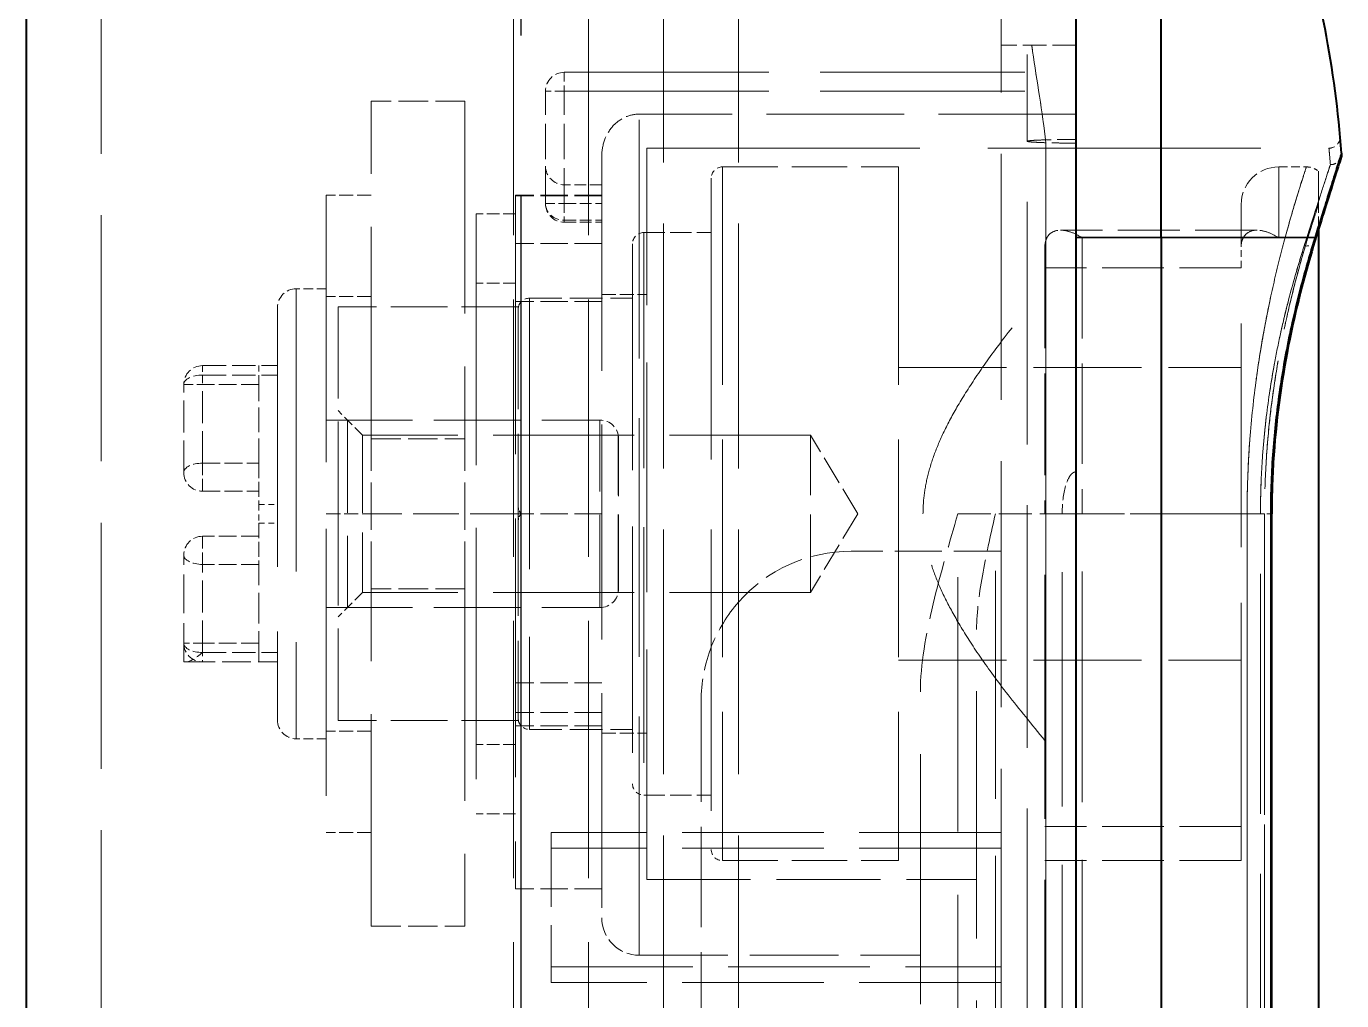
# Model space of a CAD drawing. Header units: millimetres. Extents: x 0 to 2523, y 0 to 1782.
# Drawn here: x 531.71 to 566.8, y 871.08 to 897.07 of the extents above; entities that cross this region are included whole.
import ezdxf

# ---------------------------------------------------------------- set-up
doc = ezdxf.new("R2010")
doc.units = ezdxf.units.MM
doc.header["$LTSCALE"] = 3
for name, pattern in [('CHAIN', [0.3543, 0.2362, -0.0295, 0.0591, -0.0295]), ('DASHED', [0.2067, 0.1654, -0.0413]), ('DOUBLE_DASH_CHAIN', [1.2403, 0.6614, -0.0827, 0.1654, -0.0827, 0.1654, -0.0827])]:
    doc.linetypes.add(name, pattern=pattern)
for name, color, linetype, lineweight in [('가려진 것(ISO)', 2, 'DASHED', 18), ('가려진 좁은 것(ISO)', 2, 'DASHED', 18), ('가시적인 것(ISO)', 3, 'Continuous', 40), ('가시적인 좁은 것(ISO)', 3, 'Continuous', 35), ('단면선(ISO)', 7, 'CHAIN', 25)]:
    doc.layers.add(name, color=color, linetype=linetype, lineweight=lineweight)

# ---------------------------------------------------------------- blocks, each defined once
blk = doc.blocks.new('2dTransSection1')
at = {"layer": '단면선(ISO)', "linetype": 'DOUBLE_DASH_CHAIN', "ltscale": 5.732075}
blk.add_line((181.637, 243.488), (181.637, 325.427), dxfattribs=at)

msp = doc.modelspace()

# ---------------------------------------------------------------- linework, layer by layer
at = {"layer": '가려진 것(ISO)', "ltscale": 13.223674}
for p, q in [((533.7116, 746.0669), (533.7116, 951.0669)), ((557.7116, 951.0669), (557.7116, 746.0669))]:
    msp.add_line(p, q, dxfattribs=at)
at = {"layer": '가려진 것(ISO)', "ltscale": 13.155773}
for p, q in [((548.7116, 771.0669), (548.7116, 926.0669)), ((550.7116, 771.0669), (550.7116, 926.0669))]:
    msp.add_line(p, q, dxfattribs=at)
at = {"layer": '가려진 것(ISO)', "ltscale": 13.822656}
msp.add_line((546.7116, 924.0669), (546.7116, 864.0669), dxfattribs=at)
at = {"layer": '가려진 것(ISO)', "ltscale": 15.751169}
msp.add_line((558.4116, 906.0846), (558.4116, 894.0016), dxfattribs=at)
at = {"layer": '가려진 것(ISO)', "ltscale": 1.269698}
for p, q in [((559.7116, 896.5669), (557.7116, 896.5669)), ((536.4116, 888.0169), (538.4116, 888.0169))]:
    msp.add_line(p, q, dxfattribs=at)
at = {"layer": '가려진 것(ISO)', "ltscale": 11.006289}
msp.add_line((546.0616, 895.8402), (559.7116, 895.8402), dxfattribs=at)
at = {"layer": '가려진 것(ISO)', "ltscale": 1.904597}
msp.add_line((545.5616, 892.3402), (545.5616, 895.3402), dxfattribs=at)
at = {"layer": '가려진 것(ISO)', "ltscale": 1.587147}
for p, q in [((543.4116, 895.0669), (540.9116, 895.0669)), ((540.9116, 873.0669), (543.4116, 873.0669))]:
    msp.add_line(p, q, dxfattribs=at)
at = {"layer": '가려진 것(ISO)', "ltscale": 11.399102}
for p, q in [((540.9116, 886.0669), (540.9116, 895.0669)), ((543.4116, 895.0669), (543.4116, 886.0669)), ((540.9116, 873.0669), (540.9116, 882.0669)), ((543.4116, 882.0669), (543.4116, 873.0669))]:
    msp.add_line(p, q, dxfattribs=at)
at = {"layer": '가려진 것(ISO)', "ltscale": 7.396472}
msp.add_line((559.7116, 894.7257), (548.0616, 894.7257), dxfattribs=at)
at = {"layer": '가려진 것(ISO)', "ltscale": 12.349028}
msp.add_line((548.2616, 874.3169), (548.2616, 893.8169), dxfattribs=at)
at = {"layer": '가려진 것(ISO)', "ltscale": 14.673127}
msp.add_line((548.2616, 893.8169), (566.4593, 893.8169), dxfattribs=at)
at = {"layer": '가려진 것(ISO)', "ltscale": 13.04229}
msp.add_line((558.4116, 805.0388), (558.4116, 894.0016), dxfattribs=at)
at = {"layer": '가려진 것(ISO)', "ltscale": 11.54887}
msp.add_line((547.0616, 893.6096), (547.0616, 873.2936), dxfattribs=at)
at = {"layer": '가려진 것(ISO)', "ltscale": 15.114366}
msp.add_line((549.9808, 893.0169), (549.9808, 875.1169), dxfattribs=at)
at = {"layer": '가려진 것(ISO)', "ltscale": 2.983925}
for p, q in [((550.2808, 893.3169), (554.9808, 893.3169)), ((550.2808, 874.8169), (554.9808, 874.8169))]:
    msp.add_line(p, q, dxfattribs=at)
at = {"layer": '가려진 것(ISO)', "ltscale": 11.715744}
msp.add_line((554.9808, 893.3169), (554.9808, 874.8169), dxfattribs=at)
at = {"layer": '가려진 것(ISO)', "ltscale": 0.468868}
msp.add_line((565.1193, 893.3169), (565.858, 893.3169), dxfattribs=at)
at = {"layer": '가려진 것(ISO)', "ltscale": 0.634799}
for p, q in [((547.0616, 892.8402), (546.0616, 892.8402)), ((546.0616, 891.8402), (547.0616, 891.8402))]:
    msp.add_line(p, q, dxfattribs=at)
at = {"layer": '가려진 것(ISO)', "ltscale": 14.354425}
msp.add_line((539.7116, 892.5669), (539.7116, 875.5669), dxfattribs=at)
at = {"layer": '가려진 것(ISO)', "ltscale": 0.761779}
for p, q in [((540.9116, 892.5669), (539.7116, 892.5669)), ((540.9116, 889.8651), (539.7116, 889.8651)), ((547.0616, 889.9169), (548.2616, 889.9169)), ((539.7116, 884.0669), (540.9116, 884.0669)), ((540.9116, 878.2686), (539.7116, 878.2686)), ((547.0616, 878.2169), (548.2616, 878.2169)), ((540.9116, 875.5669), (539.7116, 875.5669))]:
    msp.add_line(p, q, dxfattribs=at)
at = {"layer": '가려진 것(ISO)', "ltscale": 0.365698}
msp.add_line((544.7616, 892.5669), (544.7616, 892.5473), dxfattribs=at)
at = {"layer": '가려진 것(ISO)', "ltscale": 1.460167}
for p, q in [((547.0616, 892.5669), (544.7616, 892.5669)), ((547.0616, 892.5473), (544.7616, 892.5473)), ((547.0616, 891.2753), (544.7616, 891.2753)), ((547.0616, 889.7237), (544.7616, 889.7237)), ((547.0616, 884.0669), (544.7616, 884.0669)), ((547.0616, 879.5625), (544.7616, 879.5625)), ((547.0616, 878.7677), (544.7616, 878.7677)), ((547.0616, 878.41), (544.7616, 878.41)), ((547.0616, 874.0669), (544.7616, 874.0669))]:
    msp.add_line(p, q, dxfattribs=at)
at = {"layer": '가려진 것(ISO)', "ltscale": 13.885326}
msp.add_line((544.7616, 892.5473), (544.7616, 874.0669), dxfattribs=at)
at = {"layer": '가려진 것(ISO)', "ltscale": 2.775011}
msp.add_line((564.1193, 891.1858), (564.1193, 892.3169), dxfattribs=at)
at = {"layer": '가려진 것(ISO)', "ltscale": 0.419462}
msp.add_line((566.178, 892.2998), (566.178, 891.639), dxfattribs=at)
at = {"layer": '가려진 것(ISO)', "ltscale": 13.510047}
msp.add_line((543.7116, 892.0669), (543.7116, 876.0669), dxfattribs=at)
at = {"layer": '가려진 것(ISO)', "ltscale": 0.666544}
for p, q in [((544.7616, 892.0669), (543.7116, 892.0669)), ((544.7616, 890.2169), (543.7116, 890.2169)), ((544.7616, 877.9169), (543.7116, 877.9169)), ((544.7616, 876.0669), (543.7116, 876.0669))]:
    msp.add_line(p, q, dxfattribs=at)
at = {"layer": '가려진 것(ISO)', "ltscale": 3.325855}
for p, q in [((564.5409, 891.6291), (559.3023, 891.6291)), ((564.1193, 875.7264), (558.8808, 875.7264)), ((564.1193, 874.8169), (558.8808, 874.8169))]:
    msp.add_line(p, q, dxfattribs=at)
at = {"layer": '가려진 것(ISO)', "ltscale": 12.159042}
msp.add_line((547.8808, 891.2669), (547.8808, 876.8669), dxfattribs=at)
at = {"layer": '가려진 것(ISO)', "ltscale": 1.142718}
for p, q in [((548.1808, 891.5669), (549.9808, 891.5669)), ((548.1808, 876.5669), (549.9808, 876.5669))]:
    msp.add_line(p, q, dxfattribs=at)
at = {"layer": '가려진 것(ISO)', "ltscale": 5.452487}
msp.add_line((558.8808, 891.1858), (558.8808, 884.0669), dxfattribs=at)
at = {"layer": '가려진 것(ISO)', "ltscale": 0.374779}
msp.add_line((564.1193, 890.6291), (564.1193, 891.1858), dxfattribs=at)
at = {"layer": '가려진 것(ISO)', "ltscale": 12.0163}
msp.add_line((564.1193, 875.7264), (564.1193, 890.6291), dxfattribs=at)
at = {"layer": '가려진 것(ISO)', "ltscale": 0.507819}
for p, q in [((539.7116, 890.0669), (538.9116, 890.0669)), ((539.7116, 878.0669), (538.9116, 878.0669))]:
    msp.add_line(p, q, dxfattribs=at)
at = {"layer": '가려진 것(ISO)', "ltscale": 13.932237}
msp.add_line((538.4116, 889.5669), (538.4116, 878.5669), dxfattribs=at)
at = {"layer": '가려진 것(ISO)', "ltscale": 3.052}
for p, q in [((544.838, 889.5823), (540.0308, 889.5823)), ((544.838, 878.5514), (540.0308, 878.5514))]:
    msp.add_line(p, q, dxfattribs=at)
at = {"layer": '가려진 것(ISO)', "ltscale": 4.952111}
for p, q in [((540.0308, 884.0669), (540.0308, 889.5823)), ((540.0308, 878.5514), (540.0308, 884.0669))]:
    msp.add_line(p, q, dxfattribs=at)
at = {"layer": '가려진 것(ISO)', "ltscale": 5.351567}
msp.add_line((544.8308, 889.5165), (544.8308, 884.1327), dxfattribs=at)
at = {"layer": '가려진 것(ISO)'}
for p, q in [((544.8308, 889.5165), (544.8308, 889.5165)), ((544.8308, 884.001), (544.8308, 884.001)), ((544.8308, 878.6173), (544.8308, 878.6173))]:
    msp.add_line(p, q, dxfattribs=at)
at = {"layer": '가려진 것(ISO)', "ltscale": 1.745872}
for p, q in [((545.1308, 889.8169), (547.8808, 889.8169)), ((545.1308, 878.3169), (547.8808, 878.3169))]:
    msp.add_line(p, q, dxfattribs=at)
at = {"layer": '가려진 것(ISO)', "ltscale": 0.498548}
msp.add_line((537.9116, 887.5169), (537.9116, 888.0169), dxfattribs=at)
at = {"layer": '가려진 것(ISO)', "ltscale": 5.801961}
for p, q in [((554.9808, 887.9669), (564.1193, 887.9669)), ((554.9808, 880.1669), (564.1193, 880.1669))]:
    msp.add_line(p, q, dxfattribs=at)
at = {"layer": '가려진 것(ISO)', "ltscale": 1.722727}
msp.add_line((535.9116, 885.1669), (535.9116, 887.5169), dxfattribs=at)
at = {"layer": '가려진 것(ISO)', "ltscale": 1.333188}
msp.add_line((537.9116, 885.4169), (537.9116, 887.5169), dxfattribs=at)
at = {"layer": '가려진 것(ISO)', "ltscale": 0.583524}
for p, q in [((540.6808, 886.1669), (540.0308, 886.8169)), ((540.6808, 881.9669), (540.0308, 881.3169))]:
    msp.add_line(p, q, dxfattribs=at)
at = {"layer": '가려진 것(ISO)', "ltscale": 4.634662}
for p, q in [((539.7116, 886.5669), (547.0116, 886.5669)), ((539.7116, 881.5669), (547.0116, 881.5669))]:
    msp.add_line(p, q, dxfattribs=at)
at = {"layer": '가려진 것(ISO)', "ltscale": 4.188547}
for p, q in [((540.6808, 886.1669), (540.6808, 881.9669)), ((552.6308, 881.9669), (552.6308, 886.1669))]:
    msp.add_line(p, q, dxfattribs=at)
at = {"layer": '가려진 것(ISO)', "ltscale": 7.586941}
for p, q in [((552.6308, 886.1669), (540.6808, 886.1669)), ((552.6308, 881.9669), (540.6808, 881.9669))]:
    msp.add_line(p, q, dxfattribs=at)
at = {"layer": '가려진 것(ISO)', "ltscale": 2.539495}
for p, q in [((540.9116, 882.0669), (540.9116, 886.0669)), ((543.4116, 882.0669), (543.4116, 886.0669)), ((557.7116, 883.0669), (553.7116, 883.0669))]:
    msp.add_line(p, q, dxfattribs=at)
at = {"layer": '가려진 것(ISO)', "ltscale": 3.989087}
for p, q in [((547.5116, 882.0669), (547.5116, 886.0669)), ((545.7116, 875.5669), (545.7116, 871.5669))]:
    msp.add_line(p, q, dxfattribs=at)
at = {"layer": '가려진 것(ISO)', "ltscale": 1.555358}
for q in [(552.6308, 886.1669), (552.6308, 881.9669)]:
    msp.add_line((553.8926, 884.0669), q, dxfattribs=at)
at = {"layer": '가려진 것(ISO)', "ltscale": 0.80633}
for p, q in [((537.9116, 885.4169), (537.9116, 884.3169)), ((537.9116, 883.8169), (537.9116, 882.7169))]:
    msp.add_line(p, q, dxfattribs=at)
at = {"layer": '가려진 것(ISO)', "ltscale": 0.952248}
for p, q in [((536.4116, 884.6669), (537.9116, 884.6669)), ((537.9116, 883.4669), (536.4116, 883.4669))]:
    msp.add_line(p, q, dxfattribs=at)
at = {"layer": '가려진 것(ISO)', "ltscale": 0.332332}
msp.add_line((537.9116, 884.3169), (537.9116, 883.8169), dxfattribs=at)
at = {"layer": '가려진 것(ISO)', "ltscale": 2.444261}
msp.add_line((544.7616, 884.0669), (540.9116, 884.0669), dxfattribs=at)
at = {"layer": '가려진 것(ISO)', "ltscale": 5.351559}
msp.add_line((544.8308, 884.001), (544.8308, 878.6173), dxfattribs=at)
at = {"layer": '가려진 것(ISO)', "ltscale": 13.116171}
msp.add_line((558.8808, 819.0002), (558.8808, 884.0669), dxfattribs=at)
at = {"layer": '가려진 것(ISO)', "ltscale": 12.584246}
msp.add_line((559.3432, 806.032), (559.3432, 884.0669), dxfattribs=at)
at = {"layer": '가려진 것(ISO)', "ltscale": 2.089287}
msp.add_line((535.9116, 880.1169), (535.9116, 882.9669), dxfattribs=at)
at = {"layer": '가려진 것(ISO)', "ltscale": 1.650637}
msp.add_line((537.9116, 880.1169), (537.9116, 882.7169), dxfattribs=at)
at = {"layer": '가려진 것(ISO)', "ltscale": 13.302197}
msp.add_line((557.0616, 823.2438), (557.0616, 880.9847), dxfattribs=at)
at = {"layer": '가려진 것(ISO)', "ltscale": 0.189734}
msp.add_line((535.9116, 880.1169), (535.9786, 880.1169), dxfattribs=at)
at = {"layer": '가려진 것(ISO)', "ltscale": 1.544617}
msp.add_line((535.9786, 880.1169), (538.4116, 880.1169), dxfattribs=at)
at = {"layer": '가려진 것(ISO)', "ltscale": 13.426841}
msp.add_line((555.5616, 821.0366), (555.5616, 879.3185), dxfattribs=at)
at = {"layer": '가려진 것(ISO)', "ltscale": 5.39654}
msp.add_line((549.7116, 879.0669), (549.7116, 870.5669), dxfattribs=at)
at = {"layer": '가려진 것(ISO)', "ltscale": 7.618686}
for p, q in [((557.7116, 875.5669), (545.7116, 875.5669)), ((557.7116, 875.1489), (545.7116, 875.1489)), ((545.7116, 871.9849), (557.7116, 871.9849)), ((557.7116, 871.5669), (545.7116, 871.5669))]:
    msp.add_line(p, q, dxfattribs=at)
at = {"layer": '가려진 것(ISO)', "ltscale": 2.626157}
msp.add_line((564.1193, 875.7264), (564.1193, 874.8169), dxfattribs=at)
at = {"layer": '가려진 것(ISO)', "ltscale": 5.58701}
msp.add_line((548.2616, 874.3169), (557.0616, 874.3169), dxfattribs=at)
at = {"layer": '가려진 것(ISO)', "ltscale": 4.761642}
msp.add_line((548.0616, 872.2936), (555.5616, 872.2936), dxfattribs=at)
at = {"layer": '가려진 것(ISO)', "ltscale": 0.498548}
for centre, start, end in [((546.0616, 895.3402), 90, 180), ((546.0616, 893.3402), 180, 270), ((546.0616, 892.3402), 180, 270), ((538.9116, 889.5669), 90, 180), ((536.4116, 887.5169), 90, 180), ((547.0116, 886.0669), 0, 90), ((536.4116, 885.1669), 180, 270), ((536.4116, 882.9669), 90, 180), ((547.0116, 882.0669), 270, 0), ((536.4116, 880.6169), 180, 270), ((538.9116, 878.5669), 180, 270)]:
    msp.add_arc(centre, 0.5, start, end, dxfattribs=at)
at = {"layer": '가려진 것(ISO)', "ltscale": 0.316439}
msp.add_arc((566.4593, 894.1169), 0.3, 270, 5.21913, dxfattribs=at)
at = {"layer": '가려진 것(ISO)', "ltscale": 0.299089}
for centre, start, end in [((550.2808, 893.0169), 90, 180), ((548.1808, 891.2669), 90, 180), ((548.1808, 876.8669), 180, 270), ((550.2808, 875.1169), 180, 270)]:
    msp.add_arc(centre, 0.3, start, end, dxfattribs=at)
at = {"layer": '가려진 것(ISO)', "ltscale": 0.997197}
for centre, start, end in [((565.1193, 892.3169), 90, 180), ((548.0616, 873.2936), 180, 270)]:
    msp.add_arc(centre, 1, start, end, dxfattribs=at)
at = {"layer": '가려진 것(ISO)', "ltscale": 0.257209}
for centre, start, end in [((545.1308, 889.5169), 90, 167.40197), ((545.1308, 878.6169), 192.59813, 270)]:
    msp.add_arc(centre, 0.3, start, end, dxfattribs=at)
at = {"layer": '가려진 것(ISO)', "ltscale": 2.153635}
msp.add_arc((553.7116, 879.0669), 4, 90, 138.59038, dxfattribs=at)
at = {"layer": '가려진 것(ISO)', "ltscale": 0.433106}
msp.add_ellipse((536.4116, 880.6167), major_axis=(0.4829, 0.4828), ratio=0.2679384, start_param=3.4034155, end_param=4.4507531, dxfattribs=at)
at = {"layer": '가려진 것(ISO)', "ltscale": 1.056072}
msp.add_open_spline([(547.0616, 893.6096), (547.0616, 893.7535), (547.0924, 893.9234), (547.1932, 894.1828), (547.2779, 894.3201), (547.4559, 894.5095), (547.5782, 894.5975), (547.8024, 894.6958), (547.9424, 894.7257), (548.0616, 894.7257)], degree=3, knots=[0.47463503, 0.47463503, 0.47463503, 0.47463503, 0.5177997, 0.5177997, 0.55812163, 0.55812163, 0.59579035, 0.59579035, 0.63156744, 0.63156744, 0.63156744, 0.63156744], dxfattribs=at)
at = {"layer": '가려진 것(ISO)', "ltscale": 1.29681}
msp.add_open_spline([(558.4116, 894.0016), (558.4116, 894.0058), (558.4263, 894.01), (558.4555, 894.014), (558.4846, 894.018), (558.5282, 894.0219), (558.5848, 894.0255), (558.6414, 894.0291), (558.7111, 894.0324), (558.7915, 894.0353), (558.872, 894.0382), (558.9631, 894.0407), (559.0616, 894.0427), (559.1602, 894.0448), (559.2662, 894.0463), (559.3758, 894.0474), (559.4855, 894.0484), (559.5987, 894.049), (559.7116, 894.049)], degree=3, knots=[0, 0, 0, 0, 0.1666667, 0.1666667, 0.1666667, 0.3333333, 0.3333333, 0.3333333, 0.5, 0.5, 0.5, 0.6666667, 0.6666667, 0.6666667, 0.8333333, 0.8333333, 0.8333333, 1, 1, 1, 1], dxfattribs=at)
at = {"layer": '가려진 것(ISO)', "ltscale": 1.296848}
msp.add_open_spline([(559.7116, 893.9518), (559.5988, 893.9518), (559.4857, 893.9524), (559.3763, 893.9535), (559.2669, 893.9547), (559.1611, 893.9564), (559.0626, 893.9586), (558.9642, 893.9608), (558.8731, 893.9635), (558.7926, 893.9666), (558.7122, 893.9698), (558.6423, 893.9733), (558.5855, 893.977), (558.5286, 893.9808), (558.4849, 893.9848), (558.4556, 893.989), (558.4264, 893.9931), (558.4116, 893.9974), (558.4116, 894.0016)], degree=3, knots=[0, 0, 0, 0, 0.1666667, 0.1666667, 0.1666667, 0.3333333, 0.3333333, 0.3333333, 0.5, 0.5, 0.5, 0.6666667, 0.6666667, 0.6666667, 0.8333333, 0.8333333, 0.8333333, 1, 1, 1, 1], dxfattribs=at)
at = {"layer": '가려진 것(ISO)', "ltscale": 0.000655198}
msp.add_open_spline([(566.4593, 893.8169), (566.4593, 893.8169), (566.4593, 893.8169), (566.4593, 893.8169)], degree=3, dxfattribs=at)
at = {"layer": '가려진 것(ISO)', "ltscale": 0.243786}
msp.add_open_spline([(566.4971, 893.3778), (566.5532, 893.377), (566.6088, 893.3919), (566.6556, 893.4192), (566.7024, 893.4465), (566.7402, 893.4853), (566.7653, 893.5325), (566.7731, 893.5473), (566.7795, 893.5629), (566.7845, 893.5791)], degree=3, knots=[0, 0, 0, 0, 0.33333333, 0.33333333, 0.33333333, 0.66666667, 0.66666667, 0.66666667, 0.77098348, 0.77098348, 0.77098348, 0.77098348], dxfattribs=at)
at = {"layer": '가려진 것(ISO)', "ltscale": 0.243784}
msp.add_open_spline([(566.7845, 893.5791), (566.7795, 893.5629), (566.7731, 893.5473), (566.7653, 893.5325), (566.7402, 893.4853), (566.7024, 893.4464), (566.6556, 893.4191), (566.6088, 893.3919), (566.5532, 893.377), (566.4971, 893.3777)], degree=3, knots=[0.22903567, 0.22903567, 0.22903567, 0.22903567, 0.33333333, 0.33333333, 0.33333333, 0.66666667, 0.66666667, 0.66666667, 1, 1, 1, 1], dxfattribs=at)
at = {"layer": '가려진 것(ISO)', "ltscale": 1.32907e-05}
msp.add_open_spline([(566.7962, 893.6868), (566.7962, 893.6868), (566.7962, 893.6867), (566.7962, 893.6867)], degree=3, dxfattribs=at)
at = {"layer": '가려진 것(ISO)', "ltscale": 0.000367019}
msp.add_open_spline([(565.858, 893.3168), (565.858, 893.3168), (565.858, 893.3168), (565.858, 893.3168)], degree=3, dxfattribs=at)
at = {"layer": '가려진 것(ISO)', "ltscale": 0.22038}
msp.add_open_spline([(565.858, 893.3168), (565.9118, 893.3168), (565.9663, 893.3079), (566.0677, 893.2738), (566.1158, 893.2485), (566.165, 893.2116), (566.1716, 893.2064), (566.178, 893.201)], degree=3, knots=[0, 0, 0, 0, 0.016147047, 0.016147047, 0.032071285, 0.032071285, 0.034588996, 0.034588996, 0.034588996, 0.034588996], dxfattribs=at)
at = {"layer": '가려진 것(ISO)', "ltscale": 2.060961}
msp.add_open_spline([(566.178, 893.201), (566.178, 893.2008), (566.178, 893.2005), (566.178, 893.1964), (566.178, 893.1848), (566.178, 893.167), (566.178, 893.1433), (566.178, 893.1142), (566.178, 893.0803), (566.178, 893.0424), (566.178, 893.0015), (566.178, 892.9586), (566.178, 892.9147), (566.178, 892.8704), (566.178, 892.8262), (566.178, 892.7824), (566.178, 892.7394), (566.178, 892.6976), (566.178, 892.6561), (566.178, 892.6152), (566.178, 892.5755), (566.178, 892.5371), (566.178, 892.4997), (566.178, 892.463), (566.178, 892.4261), (566.178, 892.3883), (566.178, 892.3463), (566.178, 892.3157), (566.178, 892.2998)], degree=3, knots=[0.51272823, 0.51272823, 0.51272823, 0.51272823, 0.51923077, 0.53846154, 0.55769231, 0.57692308, 0.59615385, 0.61538462, 0.63461538, 0.65384615, 0.67307692, 0.69230769, 0.71153846, 0.73076923, 0.75, 0.76923077, 0.78846154, 0.80769231, 0.82692308, 0.84615385, 0.86538462, 0.88461538, 0.90384615, 0.92307692, 0.94230769, 0.96153846, 0.98076923, 1, 1, 1, 1], dxfattribs=at)
at = {"layer": '가려진 것(ISO)', "ltscale": 1.243258}
for points in [[(558.8808, 891.1858), (558.8808, 891.1928), (558.8809, 891.1997), (558.8835, 891.284), (558.8992, 891.3518), (558.9569, 891.4762), (559.0022, 891.5268), (559.1278, 891.6094), (559.2143, 891.6297), (559.3926, 891.6284), (559.4843, 891.6097), (559.6755, 891.5419), (559.7761, 891.4912), (559.8778, 891.4264), (559.8793, 891.4254), (559.8808, 891.4245)], [(564.1193, 891.1858), (564.1193, 891.1928), (564.1194, 891.1997), (564.122, 891.284), (564.1377, 891.3518), (564.1955, 891.4762), (564.2408, 891.5268), (564.3663, 891.6094), (564.4529, 891.6297), (564.6311, 891.6284), (564.7228, 891.6097), (564.9141, 891.5419), (565.0147, 891.4912), (565.1164, 891.4264), (565.1178, 891.4254), (565.1193, 891.4245)]]:
    msp.add_open_spline(points, degree=3, knots=[-0.19610765, -0.19610765, -0.19610765, -0.19610765, -0.19355647, -0.19355647, -0.16478853, -0.16478853, -0.13089559, -0.13089559, -0.08571649, -0.08571649, -0.04378836, -0.04378836, 0, 0, 0.00064711, 0.00064711, 0.00064711, 0.00064711], dxfattribs=at)
at = {"layer": '가려진 것(ISO)', "ltscale": 11.280627}
msp.add_rational_spline([(558.8808, 878.0202), (553.8377, 884.0669), (558.8808, 890.1136)], [1.55453860991, 2.81760123047, 1.55453860991], degree=2, dxfattribs=at)
at = {"layer": '가려진 것(ISO)', "ltscale": 0.059244}
msp.add_open_spline([(544.838, 889.5823), (544.833, 889.5599), (544.8308, 889.5372), (544.8308, 889.5165), (544.8308, 889.5165), (544.8308, 889.5165)], degree=3, knots=[-0.1732924933, -0.1732924933, -0.1732924933, -0.1732924933, -0.1644983658, -0.1644983658, -0.1644983428, -0.1644983428, -0.1644983428, -0.1644983428], dxfattribs=at)
at = {"layer": '가려진 것(ISO)', "ltscale": 0.791166}
msp.add_open_spline([(559.7116, 885.1859), (559.6993, 885.1859), (559.6869, 885.184), (559.6627, 885.1768), (559.6509, 885.1715), (559.6174, 885.1517), (559.5975, 885.1334), (559.5574, 885.0881), (559.5342, 885.052), (559.4772, 884.946), (559.4446, 884.8499), (559.367, 884.5537), (559.3432, 884.2887), (559.3432, 884.0669)], degree=3, knots=[0, 0, 0, 0, 0.00370525, 0.00370525, 0.00741051, 0.00741051, 0.01482102, 0.01482102, 0.0255823, 0.0255823, 0.05102133, 0.05102133, 0.11757486, 0.11757486, 0.11757486, 0.11757486], dxfattribs=at)
at = {"layer": '가려진 것(ISO)', "ltscale": 0.059244}
for points in [[(544.8308, 884.1327), (544.8308, 884.112), (544.833, 884.0892), (544.838, 884.0669)], [(544.8308, 884.001), (544.8308, 884.0218), (544.833, 884.0445), (544.838, 884.0669)]]:
    msp.add_open_spline(points, degree=3, dxfattribs=at)
at = {"layer": '가려진 것(ISO)', "ltscale": 0.059252}
for points, knots in [([(544.838, 884.0669), (544.833, 884.0892), (544.8308, 884.112), (544.8308, 884.1327), (544.8308, 884.1327), (544.8308, 884.1327)], [-0.1732924933, -0.1732924933, -0.1732924933, -0.1732924933, -0.1644983658, -0.1644983658, -0.1644970961, -0.1644970961, -0.1644970961, -0.1644970961]), ([(544.838, 884.0669), (544.833, 884.0445), (544.8308, 884.0218), (544.8308, 884.001), (544.8308, 884.001), (544.8308, 884.001)], [-0.1732924933, -0.1732924933, -0.1732924933, -0.1732924933, -0.1644983658, -0.1644983658, -0.1644970959, -0.1644970959, -0.1644970959, -0.1644970959])]:
    msp.add_open_spline(points, degree=3, knots=knots, dxfattribs=at)
at = {"layer": '가려진 것(ISO)', "ltscale": 3.177325}
msp.add_open_spline([(555.5616, 879.3185), (555.5616, 880.0428), (555.7081, 880.8458), (556.0963, 882.478), (556.3402, 883.3069), (556.5616, 884.0669)], degree=3, knots=[-0.47492577, -0.47492577, -0.47492577, -0.47492577, -0.23746289, -0.23746289, 0, 0, 0, 0], dxfattribs=at)
at = {"layer": '가려진 것(ISO)', "ltscale": 2.020038}
msp.add_open_spline([(557.5616, 884.0669), (557.451, 883.5784), (557.3288, 883.0438), (557.1344, 881.9845), (557.0616, 881.4598), (557.0616, 880.9847)], degree=3, knots=[0, 0, 0, 0, 0.15025987, 0.15025987, 0.30051975, 0.30051975, 0.30051975, 0.30051975], dxfattribs=at)
at = {"layer": '가려진 것(ISO)', "ltscale": 1.844594}
msp.add_open_spline([(550.7116, 881.7126), (550.415, 881.3755), (550.165, 880.9742), (549.8055, 880.0675), (549.7116, 879.5545), (549.7116, 879.0669)], degree=3, knots=[0.33262756, 0.33262756, 0.33262756, 0.33262756, 0.46636399, 0.46636399, 0.61266995, 0.61266995, 0.61266995, 0.61266995], dxfattribs=at)
at = {"layer": '가려진 것(ISO)', "ltscale": 0.059255}
msp.add_open_spline([(544.8308, 878.6173), (544.8308, 878.6173), (544.8308, 878.6173), (544.8308, 878.5965), (544.833, 878.5738), (544.838, 878.5514)], degree=3, knots=[-0.0536392431, -0.0536392431, -0.0536392431, -0.0536392431, -0.0536377031, -0.0536377031, -0.0448435038, -0.0448435038, -0.0448435038, -0.0448435038], dxfattribs=at)
at = {"layer": '가려진 좁은 것(ISO)', "ltscale": 13.822656}
msp.add_line((544.7116, 924.0669), (544.7116, 864.0669), dxfattribs=at)
at = {"layer": '가려진 좁은 것(ISO)', "ltscale": 0.498548}
for p, q in [((546.0616, 895.8402), (546.0616, 895.3402)), ((546.0616, 895.3402), (545.5616, 895.3402)), ((545.5616, 892.3402), (546.0616, 892.3402)), ((546.0616, 892.3402), (546.0616, 891.8402)), ((535.9116, 887.5169), (536.4116, 887.5169)), ((536.4116, 880.6169), (535.9116, 880.6169))]:
    msp.add_line(p, q, dxfattribs=at)
at = {"layer": '가려진 좁은 것(ISO)', "ltscale": 11.006289}
msp.add_line((546.0616, 895.3402), (559.7116, 895.3402), dxfattribs=at)
at = {"layer": '가려진 좁은 것(ISO)', "ltscale": 1.904597}
msp.add_line((546.0616, 892.3402), (546.0616, 895.3402), dxfattribs=at)
at = {"layer": '가려진 좁은 것(ISO)', "ltscale": 12.829758}
msp.add_line((548.0616, 872.2936), (548.0616, 894.7257), dxfattribs=at)
at = {"layer": '가려진 좁은 것(ISO)', "ltscale": 13.039324}
for p, q in [((558.9057, 893.9627), (558.9057, 805.0202)), ((558.9057, 805.0202), (558.9057, 893.9627))]:
    msp.add_line(p, q, dxfattribs=at)
at = {"layer": '가려진 좁은 것(ISO)', "ltscale": 11.715744}
msp.add_line((550.2808, 893.3169), (550.2808, 874.8169), dxfattribs=at)
at = {"layer": '가려진 좁은 것(ISO)', "ltscale": 3.823681}
msp.add_line((565.1193, 891.4245), (565.1193, 893.3169), dxfattribs=at)
at = {"layer": '가려진 좁은 것(ISO)', "ltscale": 0.634799}
for p, q in [((546.0616, 892.3402), (547.0616, 892.3402)), ((546.0616, 891.8941), (547.0616, 891.8941))]:
    msp.add_line(p, q, dxfattribs=at)
at = {"layer": '가려진 좁은 것(ISO)', "ltscale": 12.665669}
msp.add_line((548.1808, 891.5669), (548.1808, 876.5669), dxfattribs=at)
at = {"layer": '가려진 좁은 것(ISO)', "ltscale": 3.325855}
for p, q in [((565.1193, 891.4245), (559.8808, 891.4245)), ((564.1193, 890.6291), (558.8808, 890.6291))]:
    msp.add_line(p, q, dxfattribs=at)
at = {"layer": '가려진 좁은 것(ISO)', "ltscale": 5.401114}
msp.add_line((559.8808, 891.4245), (559.8808, 884.0669), dxfattribs=at)
at = {"layer": '가려진 좁은 것(ISO)', "ltscale": 15.198803}
msp.add_line((538.9116, 890.0669), (538.9116, 878.0669), dxfattribs=at)
at = {"layer": '가려진 좁은 것(ISO)', "ltscale": 14.56552}
msp.add_line((545.1308, 889.8169), (545.1308, 878.3169), dxfattribs=at)
at = {"layer": '가려진 좁은 것(ISO)', "ltscale": 0.332332}
msp.add_line((536.4116, 888.0169), (536.4116, 887.7669), dxfattribs=at)
at = {"layer": '가려진 좁은 것(ISO)', "ltscale": 1.269698}
for p, q in [((536.4116, 887.7669), (538.4116, 887.7669)), ((536.4116, 880.3669), (538.4116, 880.3669))]:
    msp.add_line(p, q, dxfattribs=at)
at = {"layer": '가려진 좁은 것(ISO)', "ltscale": 1.722727}
for p, q in [((536.4116, 885.4169), (536.4116, 887.7669)), ((536.4116, 880.3669), (536.4116, 882.7169))]:
    msp.add_line(p, q, dxfattribs=at)
at = {"layer": '가려진 좁은 것(ISO)', "ltscale": 0.952248}
for p, q in [((537.9116, 887.5169), (536.4116, 887.5169)), ((536.4116, 885.4169), (537.9116, 885.4169)), ((537.9116, 882.7169), (536.4116, 882.7169)), ((537.9116, 880.6169), (536.4116, 880.6169))]:
    msp.add_line(p, q, dxfattribs=at)
at = {"layer": '가려진 좁은 것(ISO)', "ltscale": 4.986384}
for p, q in [((540.2808, 886.5669), (540.2808, 881.5669)), ((547.0116, 881.5669), (547.0116, 886.5669))]:
    msp.add_line(p, q, dxfattribs=at)
at = {"layer": '가려진 좁은 것(ISO)', "ltscale": 1.587147}
for p, q in [((540.9116, 886.0669), (543.4116, 886.0669)), ((543.4116, 882.0669), (540.9116, 882.0669))]:
    msp.add_line(p, q, dxfattribs=at)
at = {"layer": '가려진 좁은 것(ISO)', "ltscale": 4.188547}
msp.add_line((547.5015, 881.9669), (547.5015, 886.1669), dxfattribs=at)
at = {"layer": '가려진 좁은 것(ISO)', "ltscale": 0.664765}
for p, q in [((536.4116, 884.6669), (536.4116, 885.4169)), ((536.4116, 883.4669), (536.4116, 882.7169))]:
    msp.add_line(p, q, dxfattribs=at)
at = {"layer": '가려진 좁은 것(ISO)', "ltscale": 0.317349}
for p, q in [((537.9116, 884.3169), (538.4116, 884.3169)), ((537.9116, 883.8169), (538.4116, 883.8169))]:
    msp.add_line(p, q, dxfattribs=at)
at = {"layer": '가려진 좁은 것(ISO)', "ltscale": 1.765907}
msp.add_line((556.5616, 884.0669), (559.3432, 884.0669), dxfattribs=at)
at = {"layer": '가려진 좁은 것(ISO)', "ltscale": 13.662825}
msp.add_line((556.5616, 816.2883), (556.5616, 884.0669), dxfattribs=at)
at = {"layer": '가려진 좁은 것(ISO)', "ltscale": 12.260735}
msp.add_line((557.5616, 823.2438), (557.5616, 884.0669), dxfattribs=at)
at = {"layer": '가려진 좁은 것(ISO)', "ltscale": 3.358451}
msp.add_line((559.3432, 884.0669), (564.6331, 884.0669), dxfattribs=at)
at = {"layer": '가려진 좁은 것(ISO)', "ltscale": 2.78993}
msp.add_line((564.2752, 884.067), (559.8808, 884.0669), dxfattribs=at)
at = {"layer": '가려진 좁은 것(ISO)', "ltscale": 12.408393}
msp.add_line((559.8808, 814.8169), (559.8808, 884.0669), dxfattribs=at)
at = {"layer": '가려진 좁은 것(ISO)', "ltscale": 12.95251}
msp.add_line((564.2751, 795.7166), (564.2752, 884.067), dxfattribs=at)
at = {"layer": '가려진 좁은 것(ISO)', "ltscale": 12.510248}
msp.add_line((564.2751, 884.0669), (564.2751, 798.7332), dxfattribs=at)
at = {"layer": '가려진 좁은 것(ISO)', "ltscale": 12.900647}
msp.add_line((564.6331, 804.0699), (564.6331, 884.0669), dxfattribs=at)
at = {"layer": '가려진 좁은 것(ISO)', "ltscale": 0.219583}
msp.add_line((564.9073, 884.0669), (564.6331, 884.0669), dxfattribs=at)
at = {"layer": '가려진 좁은 것(ISO)', "ltscale": 12.952355}
msp.add_line((564.7434, 795.7173), (564.7428, 884.0666), dxfattribs=at)
at = {"layer": '가려진 좁은 것(ISO)', "ltscale": 13.356773}
msp.add_line((564.7434, 884.0669), (564.7434, 801.2415), dxfattribs=at)
at = {"layer": '가려진 좁은 것(ISO)', "ltscale": 0.158625}
msp.add_line((536.4116, 880.3669), (536.4116, 880.1169), dxfattribs=at)
at = {"layer": '가려진 좁은 것(ISO)', "ltscale": 0.498548}
for centre, ratio, start_param, end_param in [((546.0616, 892.3402), 0.8921636, 0, 1.5707963), ((536.4116, 887.5169), 0.5, 4.712389, 6.2831853), ((536.4116, 885.1669), 0.5, 4.712389, 6.2831853), ((536.4116, 882.9669), 0.5, 0, 1.5707963), ((536.4116, 880.6169), 0.5, 0, 1.5707963)]:
    msp.add_ellipse(centre, major_axis=(-0.5, 0), ratio=ratio, start_param=start_param, end_param=end_param, dxfattribs=at)
at = {"layer": '가려진 좁은 것(ISO)', "ltscale": 0.257544}
msp.add_ellipse((565.7998, 891.4316), major_axis=(0.2866, -0.0886), ratio=0.7171197, start_param=4.9305073, end_param=6.2831852, dxfattribs=at)
at = {"layer": '가려진 좁은 것(ISO)', "ltscale": 1.670423}
msp.add_open_spline([(558.5316, 896.5669), (558.5394, 896.5077), (558.5472, 896.4494), (558.6599, 895.6366), (558.8254, 894.7797), (558.9057, 893.9627)], degree=3, knots=[1.25862692, 1.25862692, 1.25862692, 1.25862692, 1.27590311, 1.27590311, 1.50479816, 1.50479816, 1.50479816, 1.50479816], dxfattribs=at)
at = {"layer": '가려진 좁은 것(ISO)', "ltscale": 1.670424}
msp.add_open_spline([(558.9057, 893.9627), (558.8254, 894.7797), (558.6599, 895.6366), (558.5472, 896.4494), (558.5394, 896.5077), (558.5316, 896.5669)], degree=3, knots=[1.68722279, 1.68722279, 1.68722279, 1.68722279, 1.91611794, 1.91611794, 1.93339413, 1.93339413, 1.93339413, 1.93339413], dxfattribs=at)
at = {"layer": '가려진 좁은 것(ISO)', "ltscale": 1.86414}
msp.add_open_spline([(566.4593, 893.8169), (566.4593, 893.8168), (566.4623, 893.7849), (566.4687, 893.7141), (566.4752, 893.6432), (566.485, 893.5333), (566.4971, 893.3778)], degree=3, knots=[0.00000001, 0.00000001, 0.00000001, 0.00000001, 0.5, 0.5, 0.5, 1, 1, 1, 1], dxfattribs=at)
at = {"layer": '가려진 좁은 것(ISO)', "ltscale": 1.864895}
msp.add_open_spline([(566.4971, 893.3778), (566.4869, 893.508), (566.4679, 893.7271), (566.4593, 893.8169), (566.4593, 893.8169)], degree=3, knots=[0, 0, 0, 0, 0.5, 0.99963328, 0.99963328, 0.99963328, 0.99963328], dxfattribs=at)
at = {"layer": '가려진 좁은 것(ISO)', "ltscale": 2.804451}
msp.add_open_spline([(566.4971, 893.3778), (566.4546, 893.2471), (566.4014, 893.0834), (566.3372, 892.8848), (566.273, 892.6862), (566.1978, 892.4535), (566.1087, 892.1768), (566.0197, 891.9001), (565.9167, 891.5787), (565.7998, 891.2117)], degree=3, knots=[0, 0, 0, 0, 0.33333333, 0.33333333, 0.33333333, 0.66666667, 0.66666667, 0.66666667, 0.99999998, 0.99999998, 0.99999998, 0.99999998], dxfattribs=at)
at = {"layer": '가려진 좁은 것(ISO)', "ltscale": 2.804449}
msp.add_open_spline([(565.7998, 891.2117), (565.9045, 891.5404), (566.0011, 891.8423), (566.0874, 892.1105), (566.1738, 892.3787), (566.2499, 892.6145), (566.3185, 892.8269), (566.387, 893.0392), (566.4479, 893.2264), (566.4971, 893.3778)], degree=3, knots=[0, 0, 0, 0, 0.33333333, 0.33333333, 0.33333333, 0.66666667, 0.66666667, 0.66666667, 1, 1, 1, 1], dxfattribs=at)
at = {"layer": '가려진 좁은 것(ISO)', "ltscale": 2.932856}
msp.add_open_spline([(566.7962, 893.6868), (566.7687, 893.5999), (566.737, 893.5014), (566.7008, 893.3886), (566.6799, 893.3234), (566.6575, 893.2534), (566.6337, 893.1782), (566.5804, 893.0107), (566.5198, 892.8172), (566.4503, 892.5945), (566.4347, 892.5446), (566.4186, 892.4931), (566.4021, 892.4402), (566.3119, 892.1512), (566.2076, 891.8174), (566.0882, 891.4316)], degree=3, knots=[0, 0, 0, 0, 0.21119499, 0.21119499, 0.21119499, 0.33333333, 0.33333333, 0.33333333, 0.60556696, 0.60556696, 0.60556696, 0.66666667, 0.66666667, 0.66666667, 0.99999999, 0.99999999, 0.99999999, 0.99999999], dxfattribs=at)
at = {"layer": '가려진 좁은 것(ISO)', "ltscale": 11.80043}
msp.add_open_spline([(565.858, 893.3168), (565.858, 893.3168), (565.8543, 893.3057), (565.8469, 893.2833), (565.8312, 893.2356), (565.7985, 893.1367), (565.7505, 892.9873), (565.7026, 892.8379), (565.6394, 892.6379), (565.5641, 892.3886), (565.4888, 892.1392), (565.4015, 891.8398), (565.3094, 891.5014), (565.2173, 891.163), (565.1203, 890.7853), (565.0287, 890.3942), (564.937, 890.0032), (564.8506, 889.5994), (564.7739, 889.2008), (564.6972, 888.8022), (564.6303, 888.4091), (564.5731, 888.0266), (564.5159, 887.6442), (564.4684, 887.2724), (564.4297, 886.9146), (564.3909, 886.5568), (564.361, 886.213), (564.3381, 885.8839), (564.3153, 885.5547), (564.2996, 885.2402), (564.2895, 884.9373), (564.2795, 884.6345), (564.2751, 884.3432), (564.2751, 884.0669)], degree=3, knots=[0.44907367, 0.44907367, 0.44907367, 0.44907367, 0.47368421, 0.47368421, 0.47368421, 0.52631579, 0.52631579, 0.52631579, 0.57894737, 0.57894737, 0.57894737, 0.63157895, 0.63157895, 0.63157895, 0.68421053, 0.68421053, 0.68421053, 0.73684211, 0.73684211, 0.73684211, 0.78947368, 0.78947368, 0.78947368, 0.84210526, 0.84210526, 0.84210526, 0.89473684, 0.89473684, 0.89473684, 0.94736842, 0.94736842, 0.94736842, 1, 1, 1, 1], dxfattribs=at)
at = {"layer": '가려진 좁은 것(ISO)', "ltscale": 11.800925}
msp.add_open_spline([(564.2752, 884.067), (564.2753, 884.6221), (564.2931, 885.1821), (564.3284, 885.737), (564.3637, 886.292), (564.4165, 886.842), (564.4839, 887.3783), (564.5513, 887.9147), (564.6332, 888.4372), (564.7234, 888.9313), (564.8135, 889.4254), (564.9119, 889.8911), (565.0107, 890.317), (565.1094, 890.7429), (565.2084, 891.1292), (565.301, 891.4706), (565.3936, 891.8119), (565.4798, 892.1085), (565.5548, 892.3577), (565.6297, 892.607), (565.6934, 892.8089), (565.7424, 892.9621), (565.7915, 893.1153), (565.8259, 893.2198), (565.8437, 893.2737), (565.8532, 893.3024), (565.858, 893.3168), (565.858, 893.3168)], degree=3, knots=[0, 0, 0, 0, 0.05263158, 0.05263158, 0.05263158, 0.10526316, 0.10526316, 0.10526316, 0.15789474, 0.15789474, 0.15789474, 0.21052632, 0.21052632, 0.21052632, 0.26315789, 0.26315789, 0.26315789, 0.31578947, 0.31578947, 0.31578947, 0.36842105, 0.36842105, 0.36842105, 0.42105263, 0.42105263, 0.42105263, 0.44905065, 0.44905065, 0.44905065, 0.44905065], dxfattribs=at)
at = {"layer": '가려진 좁은 것(ISO)', "ltscale": 6.925572}
msp.add_open_spline([(566.178, 892.2997), (566.1266, 892.1436), (566.0658, 891.9636), (565.9978, 891.751), (565.9298, 891.5384), (565.8546, 891.2933), (565.7756, 891.0216), (565.6967, 890.7499), (565.614, 890.4515), (565.5316, 890.1289), (565.4491, 889.8064), (565.3669, 889.4595), (565.2887, 889.0933), (565.2105, 888.727), (565.1363, 888.3412), (565.0694, 887.9409), (565.0026, 887.5407), (564.9429, 887.1259), (564.8941, 886.7), (564.8452, 886.2742), (564.8072, 885.8373), (564.7819, 885.3975), (564.7567, 884.9577), (564.7442, 884.515), (564.7428, 884.0666)], degree=3, knots=[0, 0, 0, 0, 0.125, 0.125, 0.125, 0.25, 0.25, 0.25, 0.375, 0.375, 0.375, 0.5, 0.5, 0.5, 0.625, 0.625, 0.625, 0.75, 0.75, 0.75, 0.875, 0.875, 0.875, 1, 1, 1, 1], dxfattribs=at)
at = {"layer": '가려진 좁은 것(ISO)', "ltscale": 6.926021}
msp.add_open_spline([(566.178, 892.2998), (566.1183, 892.1235), (566.047, 891.9085), (565.9664, 891.6517), (565.8858, 891.395), (565.7955, 891.0964), (565.7041, 890.7715), (565.6127, 890.4466), (565.5205, 890.0953), (565.4345, 889.7378), (565.3486, 889.3803), (565.2691, 889.0165), (565.1988, 888.6592), (565.1286, 888.3018), (565.0676, 887.9508), (565.0155, 887.6097), (564.9634, 887.2685), (564.9202, 886.9373), (564.8849, 886.6183), (564.8496, 886.2993), (564.8222, 885.9924), (564.8013, 885.698), (564.7804, 885.4036), (564.766, 885.1216), (564.7567, 884.8499), (564.7475, 884.5783), (564.7434, 884.3171), (564.7434, 884.0669)], degree=3, knots=[0, 0, 0, 0, 0.1111111, 0.1111111, 0.1111111, 0.2222222, 0.2222222, 0.2222222, 0.3333333, 0.3333333, 0.3333333, 0.4444444, 0.4444444, 0.4444444, 0.5555556, 0.5555556, 0.5555556, 0.6666667, 0.6666667, 0.6666667, 0.7777778, 0.7777778, 0.7777778, 0.8888889, 0.8888889, 0.8888889, 1, 1, 1, 1], dxfattribs=at)
at = {"layer": '가려진 좁은 것(ISO)', "ltscale": 5.324584}
msp.add_open_spline([(566.0882, 891.4316), (565.9561, 891.0093), (565.8277, 890.5666), (565.7085, 890.1088), (565.5893, 889.6509), (565.479, 889.1779), (565.383, 888.7059), (565.287, 888.2338), (565.2054, 887.7627), (565.1367, 887.2797), (565.068, 886.7967), (565.0121, 886.3019), (564.972, 885.7693), (564.9318, 885.2368), (564.9073, 884.6665), (564.9073, 884.0669)], degree=3, knots=[0, 0, 0, 0, 0.2, 0.2, 0.2, 0.4, 0.4, 0.4, 0.6, 0.6, 0.6, 0.8, 0.8, 0.8, 1, 1, 1, 1], dxfattribs=at)
at = {"layer": '가려진 좁은 것(ISO)', "ltscale": 5.155984}
msp.add_open_spline([(565.7998, 891.2117), (565.6702, 890.8051), (565.5428, 890.3733), (565.4247, 889.9284), (565.3066, 889.4835), (565.1978, 889.0253), (565.1031, 888.5674), (565.0083, 888.1094), (564.9276, 887.6522), (564.8597, 887.1838), (564.7918, 886.7154), (564.7366, 886.2361), (564.697, 885.7185), (564.6573, 885.2009), (564.6331, 884.6445), (564.6331, 884.0669)], degree=3, knots=[0, 0, 0, 0, 0.2, 0.2, 0.2, 0.4, 0.4, 0.4, 0.6, 0.6, 0.6, 0.8, 0.8, 0.8, 1, 1, 1, 1], dxfattribs=at)
at = {"layer": '가려진 좁은 것(ISO)', "ltscale": 5.155973}
msp.add_open_spline([(564.6331, 884.0669), (564.6331, 884.3452), (564.6386, 884.6209), (564.6491, 884.892), (564.6595, 885.1631), (564.6749, 885.4297), (564.6951, 885.6937), (564.7152, 885.9577), (564.74, 886.2191), (564.7681, 886.47), (564.7961, 886.7208), (564.8273, 886.9613), (564.8624, 887.2024), (564.8975, 887.4435), (564.9365, 887.6852), (564.9815, 887.9365), (565.0264, 888.1878), (565.0772, 888.4486), (565.1341, 888.7153), (565.191, 888.982), (565.2538, 889.2548), (565.3226, 889.5313), (565.3914, 889.8079), (565.466, 890.0882), (565.5461, 890.3699), (565.6261, 890.6516), (565.7115, 890.9346), (565.7998, 891.2117)], degree=3, knots=[0, 0, 0, 0, 0.1111111, 0.1111111, 0.1111111, 0.2222222, 0.2222222, 0.2222222, 0.3333333, 0.3333333, 0.3333333, 0.4444444, 0.4444444, 0.4444444, 0.5555556, 0.5555556, 0.5555556, 0.6666667, 0.6666667, 0.6666667, 0.7777778, 0.7777778, 0.7777778, 0.8888889, 0.8888889, 0.8888889, 1, 1, 1, 1], dxfattribs=at)
at = {"layer": '가려진 좁은 것(ISO)', "ltscale": 0.199204}
for points, knots in [([(544.8308, 889.5128), (544.8308, 889.5519), (544.8396, 889.5984), (544.8681, 889.6649), (544.8889, 889.6979), (544.9135, 889.7237)], [0.167641308, 0.167641308, 0.167641308, 0.167641308, 0.184225629, 0.184225629, 0.197139932, 0.197139932, 0.197139932, 0.197139932]), ([(544.9135, 884.0669), (544.8889, 884.0927), (544.8681, 884.1257), (544.8396, 884.1922), (544.8308, 884.2387), (544.8308, 884.2778)], [0.025009917, 0.025009917, 0.025009917, 0.025009917, 0.037924219, 0.037924219, 0.05450854, 0.05450854, 0.05450854, 0.05450854])]:
    msp.add_open_spline(points, degree=3, knots=knots, dxfattribs=at)
at = {"layer": '가려진 좁은 것(ISO)', "ltscale": 0.199205}
for points, knots in [([(544.9135, 889.7237), (544.891, 889.7001), (544.8726, 889.6719), (544.8413, 889.6061), (544.8308, 889.5554), (544.8308, 889.5128)], [0.025018637, 0.025018637, 0.025018637, 0.025018637, 0.036403075, 0.036403075, 0.054498869, 0.054498869, 0.054498869, 0.054498869]), ([(544.8308, 884.2778), (544.8308, 884.2351), (544.8413, 884.1845), (544.8726, 884.1186), (544.891, 884.0905), (544.9135, 884.0669)], [0.167641308, 0.167641308, 0.167641308, 0.167641308, 0.185737103, 0.185737103, 0.197121541, 0.197121541, 0.197121541, 0.197121541]), ([(544.8308, 883.8559), (544.8308, 883.8986), (544.8413, 883.9492), (544.8726, 884.0151), (544.891, 884.0432), (544.9135, 884.0669)], [0.167641308, 0.167641308, 0.167641308, 0.167641308, 0.185737103, 0.185737103, 0.197121541, 0.197121541, 0.197121541, 0.197121541]), ([(544.9135, 884.0669), (544.891, 884.0432), (544.8726, 884.0151), (544.8413, 883.9492), (544.8308, 883.8986), (544.8308, 883.8559)], [0.025018637, 0.025018637, 0.025018637, 0.025018637, 0.036403075, 0.036403075, 0.054498869, 0.054498869, 0.054498869, 0.054498869]), ([(544.9135, 878.41), (544.891, 878.4337), (544.8726, 878.4618), (544.8413, 878.5277), (544.8308, 878.5783), (544.8308, 878.6209)], [0.025018637, 0.025018637, 0.025018637, 0.025018637, 0.036403075, 0.036403075, 0.054498869, 0.054498869, 0.054498869, 0.054498869]), ([(544.8308, 878.6209), (544.8308, 878.5783), (544.8413, 878.5277), (544.8726, 878.4618), (544.891, 878.4337), (544.9135, 878.41)], [0.167641308, 0.167641308, 0.167641308, 0.167641308, 0.185737103, 0.185737103, 0.197121541, 0.197121541, 0.197121541, 0.197121541])]:
    msp.add_open_spline(points, degree=3, knots=knots, dxfattribs=at)
at = {"layer": '가려진 좁은 것(ISO)', "ltscale": 0.383739}
msp.add_open_spline([(564.7428, 884.0666), (564.719, 884.0667), (564.6831, 884.0667), (564.6369, 884.0668), (564.5908, 884.0668), (564.534, 884.0669), (564.472, 884.0669), (564.41, 884.067), (564.3428, 884.0669), (564.2752, 884.067)], degree=3, knots=[0.00000003, 0.00000003, 0.00000003, 0.00000003, 0.33333333, 0.33333333, 0.33333333, 0.66666667, 0.66666667, 0.66666667, 1, 1, 1, 1], dxfattribs=at)
at = {"layer": '가시적인 것(ISO)'}
for p, q in [((531.7116, 953.0669), (531.7116, 744.0669)), ((559.7116, 953.0669), (559.7116, 744.0669)), ((566.178, 891.639), (566.178, 822.1021)), ((561.9808, 891.4316), (561.9808, 804.0777)), ((564.9331, 804.0699), (564.9331, 884.0669))]:
    msp.add_line(p, q, dxfattribs=at)
msp.add_arc((537.0616, 891.4316), 29.82, 4.33736, 17.17158, dxfattribs=at)
for points, knots in [([(561.9808, 891.4316), (561.9808, 892.7544), (561.9808, 894.0789), (561.9808, 896.02), (561.9808, 896.6594), (561.9808, 897.9151), (561.9808, 898.5316), (561.9808, 899.1318)], [-0.79418282, -0.79418282, -0.79418282, -0.79418282, -0.39706048, -0.39706048, -0.1985164, -0.1985164, -0.000001, -0.000001, -0.000001, -0.000001]), ([(566.7848, 893.579), (566.6873, 893.27), (566.5388, 892.7981), (566.2715, 891.9405), (566.182, 891.6523), (566.0864, 891.343)], [0, 0, 0, 0, 0.31569786, 0.31569786, 0.45511788, 0.45511788, 0.45511788, 0.45511788]), ([(566.0864, 891.343), (565.855, 890.5944), (565.6113, 889.6992), (565.2189, 887.7715), (565.0639, 886.7167), (564.952, 885.122), (564.9331, 884.5934), (564.9331, 884.0669)], [0, 0, 0, 0, 0.33902084, 0.33902084, 0.66693251, 0.66693251, 0.82490512, 0.82490512, 0.82490512, 0.82490512])]:
    msp.add_open_spline(points, degree=3, knots=knots, dxfattribs=at)
msp.add_open_spline([(566.7962, 893.6867), (566.7995, 893.6519), (566.7955, 893.6144), (566.7845, 893.5791)], degree=3, dxfattribs=at)
at = {"layer": '가시적인 좁은 것(ISO)'}
for p, q in [((561.9808, 891.4316), (559.7116, 891.4316)), ((561.9808, 891.4316), (566.0882, 891.4316)), ((564.9073, 804.0699), (564.9073, 884.0669)), ((564.9331, 884.0669), (564.9073, 884.0669))]:
    msp.add_line(p, q, dxfattribs=at)
msp.add_ellipse((565.7998, 891.4316), major_axis=(0.2866, -0.0886), ratio=0.7171197, start_param=6.2831852, end_param=6.690124, dxfattribs=at)
for points, knots in [([(566.0882, 891.4316), (566.1951, 891.777), (566.293, 892.0902), (566.3803, 892.3705), (566.3949, 892.4173), (566.4092, 892.4632), (566.4232, 892.5082), (566.4932, 892.7325), (566.5565, 892.9349), (566.6146, 893.1176), (566.6375, 893.1898), (566.6596, 893.259), (566.6807, 893.325), (566.7237, 893.4594), (566.7625, 893.5804), (566.7962, 893.6868)], [0, 0, 0, 0, 0.33333333, 0.33333333, 0.33333333, 0.38903885, 0.38903885, 0.38903885, 0.66666667, 0.66666667, 0.66666667, 0.77640056, 0.77640056, 0.77640056, 0.99999695, 0.99999695, 0.99999695, 0.99999695]), ([(564.9073, 884.0669), (564.9073, 884.3544), (564.9129, 884.6381), (564.9235, 884.9174), (564.9341, 885.1967), (564.9497, 885.4716), (564.9701, 885.7437), (564.9904, 886.0159), (565.0156, 886.2853), (565.044, 886.5439), (565.0723, 886.8025), (565.1039, 887.0504), (565.1394, 887.2989), (565.175, 887.5474), (565.2144, 887.7966), (565.2599, 888.0556), (565.3054, 888.3146), (565.3569, 888.5834), (565.4144, 888.8583), (565.472, 889.1332), (565.5356, 889.4143), (565.6052, 889.6994), (565.6748, 889.9846), (565.7504, 890.2738), (565.8313, 890.5639), (565.9123, 890.854), (565.9985, 891.1451), (566.0882, 891.4316)], [0, 0, 0, 0, 0.1111111, 0.1111111, 0.1111111, 0.2222222, 0.2222222, 0.2222222, 0.3333333, 0.3333333, 0.3333333, 0.4444444, 0.4444444, 0.4444444, 0.5555556, 0.5555556, 0.5555556, 0.6666667, 0.6666667, 0.6666667, 0.7777778, 0.7777778, 0.7777778, 0.8888889, 0.8888889, 0.8888889, 1, 1, 1, 1])]:
    msp.add_open_spline(points, degree=3, knots=knots, dxfattribs=at)

# ---------------------------------------------------------------- block references
at = {"layer": '단면선(ISO)', "xscale": 3, "yscale": 3, "zscale": 3}
msp.add_blockref('2dTransSection1', (0, 0), dxfattribs=at)

doc.saveas('drawing.dxf')
